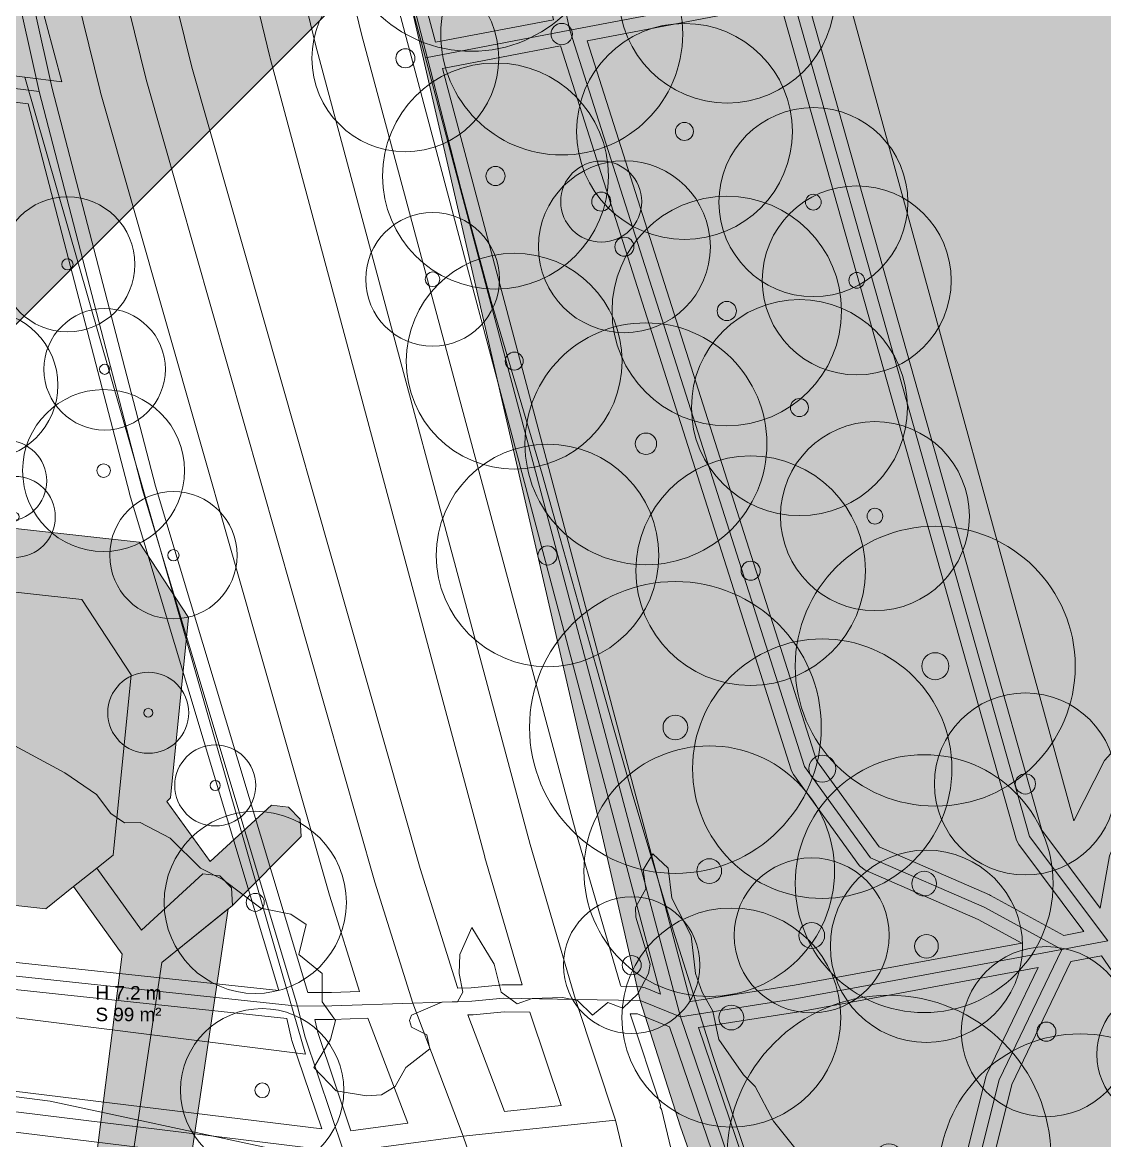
# Model space of a CAD drawing. Header units: metres. Extents: x -8 to 1190, y -11 to 1223.
# Drawn here: x 482.4 to 562.6, y 358.1 to 441 of the extents above; entities that cross this region are included whole.
import ezdxf

# ---------------------------------------------------------------- set-up
doc = ezdxf.new("R2010")
doc.units = ezdxf.units.M
doc.header["$MEASUREMENT"] = 0
for name, color, linetype, lineweight, true_color in [('TPX_BUILDING_AREAS_TEXT', 7, 'CONTINUOUS', 0, 0x000000), ('TPX_BUILDING_HEIGHTS_TEXT', 7, 'CONTINUOUS', 0, 0x000000), ('TPX_BUILDINGS', 7, 'CONTINUOUS', 0, 0x000000), ('TPX_BUILDINGS_HATCH', 7, 'CONTINUOUS', 0, 0xf0f0f0), ('TPX_BUILDINGS_SHADOWS_HATCH', 7, 'CONTINUOUS', 0, 0x000000), ('TPX_BUILDINGS_SHADOWS_OUTLINES', 7, 'CONTINUOUS', 0, 0x000000), ('TPX_CADASTRES', 7, 'CONTINUOUS', 0, 0x646464), ('TPX_CONTOUR_LINES_5M', 7, 'CONTINUOUS', 0, 0x969696), ('TPX_RAILWAYS_AXES', 7, 'CONTINUOUS', 0, 0x464646), ('TPX_ROADS_AXES', 7, 'CONTINUOUS', 0, 0x323232), ('TPX_ROADS_CONTOURS', 7, 'CONTINUOUS', 0, 0x646464), ('TPX_VEGETATION_GREEN_SPACES', 7, 'CONTINUOUS', 0, 0x58ba48), ('TPX_VEGETATION_GREEN_SPACES_HATCH', 7, 'CONTINUOUS', 0, 0x58ba48), ('TPX_VEGETATION_TREES_INDIVIDUAL', 7, 'CONTINUOUS', 0, 0x136734)]:
    doc.layers.add(name, color=color, linetype=linetype, lineweight=lineweight, true_color=true_color)
doc.styles.add('TPX_TEXTE', font='arial.ttf')

# ---------------------------------------------------------------- blocks, each defined once
blk = doc.blocks.new('TREETR009_CR096')
at = {"layer": 'TPX_VEGETATION_TREES_INDIVIDUAL'}
for radius in [9.55, 0.917]:
    blk.add_circle((0, 0, 0.036), radius, dxfattribs=at)
blk = doc.blocks.new('TREETR006_CR070')
at = {"layer": 'TPX_VEGETATION_TREES_INDIVIDUAL'}
for radius in [7, 0.583]:
    blk.add_circle((0, 0, 0.036), radius, dxfattribs=at)
blk = doc.blocks.new('TREETR007_CR064')
at = {"layer": 'TPX_VEGETATION_TREES_INDIVIDUAL'}
for radius in [6.37, 0.708]:
    blk.add_circle((0, 0, 0.036), radius, dxfattribs=at)
blk = doc.blocks.new('TREETR003_CR030')
at = {"layer": 'TPX_VEGETATION_TREES_INDIVIDUAL'}
for radius in [3, 0.333]:
    blk.add_circle((0, 0, 0.036), radius, dxfattribs=at)
blk = doc.blocks.new('TREETR005_CR061')
at = {"layer": 'TPX_VEGETATION_TREES_INDIVIDUAL'}
for radius in [6.05, 0.542]:
    blk.add_circle((0, 0, 0.036), radius, dxfattribs=at)
blk = doc.blocks.new('TREETR009_CR093')
at = {"layer": 'TPX_VEGETATION_TREES_INDIVIDUAL'}
for radius in [9.28, 0.917]:
    blk.add_circle((0, 0, 0.036), radius, dxfattribs=at)
blk = doc.blocks.new('TREETR007_CR050')
at = {"layer": 'TPX_VEGETATION_TREES_INDIVIDUAL'}
for radius in [4.97, 0.667]:
    blk.add_circle((0, 0, 0.036), radius, dxfattribs=at)
blk = doc.blocks.new('TREETR009_CR081')
at = {"layer": 'TPX_VEGETATION_TREES_INDIVIDUAL'}
for radius in [8.11, 0.917]:
    blk.add_circle((0, 0, 0.036), radius, dxfattribs=at)
blk = doc.blocks.new('TREETR007_CR085')
at = {"layer": 'TPX_VEGETATION_TREES_INDIVIDUAL'}
for radius in [8.5, 0.708]:
    blk.add_circle((0, 0, 0.036), radius, dxfattribs=at)
blk = doc.blocks.new('TREETR004_CR045')
at = {"layer": 'TPX_VEGETATION_TREES_INDIVIDUAL'}
for radius in [4.5, 0.375]:
    blk.add_circle((0, 0, 0.036), radius, dxfattribs=at)
blk = doc.blocks.new('TREETR005_CR060')
at = {"layer": 'TPX_VEGETATION_TREES_INDIVIDUAL'}
for radius in [6, 0.5]:
    blk.add_circle((0, 0, 0.036), radius, dxfattribs=at)
blk = doc.blocks.new('TREETR005_CR050')
at = {"layer": 'TPX_VEGETATION_TREES_INDIVIDUAL'}
for radius in [4.95, 0.542]:
    blk.add_circle((0, 0, 0.036), radius, dxfattribs=at)
blk = doc.blocks.new('TREETR007_CR030')
at = {"layer": 'TPX_VEGETATION_TREES_INDIVIDUAL'}
for radius in [3, 0.708]:
    blk.add_circle((0, 0, 0.036), radius, dxfattribs=at)
blk = doc.blocks.new('TREETR010_CR096')
at = {"layer": 'TPX_VEGETATION_TREES_INDIVIDUAL'}
for radius in [9.61, 1]:
    blk.add_circle((0, 0, 0.036), radius, dxfattribs=at)
blk = doc.blocks.new('TREETR009_CR071')
at = {"layer": 'TPX_VEGETATION_TREES_INDIVIDUAL'}
for radius in [7.12, 0.875]:
    blk.add_circle((0, 0, 0.036), radius, dxfattribs=at)
blk = doc.blocks.new('TREETR005_CR055')
at = {"layer": 'TPX_VEGETATION_TREES_INDIVIDUAL'}
for radius in [5.5, 0.458]:
    blk.add_circle((0, 0, 0.036), radius, dxfattribs=at)
blk = doc.blocks.new('TREETR009_CR108')
at = {"layer": 'TPX_VEGETATION_TREES_INDIVIDUAL'}
for radius in [10.81, 0.917]:
    blk.add_circle((0, 0, 0.036), radius, dxfattribs=at)
blk = doc.blocks.new('TREETR010_CR057')
at = {"layer": 'TPX_VEGETATION_TREES_INDIVIDUAL'}
for radius in [5.74, 0.958]:
    blk.add_circle((0, 0, 0.036), radius, dxfattribs=at)
blk = doc.blocks.new('TREETR010_CR120')
at = {"layer": 'TPX_VEGETATION_TREES_INDIVIDUAL'}
for radius in [12, 1]:
    blk.add_circle((0, 0, 0.036), radius, dxfattribs=at)
blk = doc.blocks.new('TREETR007_CR069')
at = {"layer": 'TPX_VEGETATION_TREES_INDIVIDUAL'}
for radius in [6.92, 0.708]:
    blk.add_circle((0, 0, 0.036), radius, dxfattribs=at)
blk = doc.blocks.new('TREETR007_CR080')
at = {"layer": 'TPX_VEGETATION_TREES_INDIVIDUAL'}
for radius in [8, 0.667]:
    blk.add_circle((0, 0, 0.036), radius, dxfattribs=at)
blk = doc.blocks.new('TREETR004_CR050')
at = {"layer": 'TPX_VEGETATION_TREES_INDIVIDUAL'}
for radius in [5, 0.417]:
    blk.add_circle((0, 0, 0.036), radius, dxfattribs=at)
blk = doc.blocks.new('TREETR010_CR104')
at = {"layer": 'TPX_VEGETATION_TREES_INDIVIDUAL'}
for radius in [10.37, 1]:
    blk.add_circle((0, 0, 0.036), radius, dxfattribs=at)
blk = doc.blocks.new('TREETR007_CR063')
at = {"layer": 'TPX_VEGETATION_TREES_INDIVIDUAL'}
for radius in [6.3, 0.708]:
    blk.add_circle((0, 0, 0.036), radius, dxfattribs=at)
blk = doc.blocks.new('TREETR004_CR030')
at = {"layer": 'TPX_VEGETATION_TREES_INDIVIDUAL'}
for radius in [3, 0.375]:
    blk.add_circle((0, 0, 0.036), radius, dxfattribs=at)
blk = doc.blocks.new('TREETR009_CR105')
at = {"layer": 'TPX_VEGETATION_TREES_INDIVIDUAL'}
for radius in [10.48, 0.917]:
    blk.add_circle((0, 0, 0.036), radius, dxfattribs=at)
blk = doc.blocks.new('TREETR008_CR090')
at = {"layer": 'TPX_VEGETATION_TREES_INDIVIDUAL'}
for radius in [8.96, 0.792]:
    blk.add_circle((0, 0, 0.036), radius, dxfattribs=at)
blk = doc.blocks.new('TREETR004_CR047')
at = {"layer": 'TPX_VEGETATION_TREES_INDIVIDUAL'}
for radius in [4.72, 0.417]:
    blk.add_circle((0, 0, 0.036), radius, dxfattribs=at)
blk = doc.blocks.new('TREETR008_CR067')
at = {"layer": 'TPX_VEGETATION_TREES_INDIVIDUAL'}
for radius in [6.74, 0.75]:
    blk.add_circle((0, 0, 0.036), radius, dxfattribs=at)
blk = doc.blocks.new('TREETR007_CR084')
at = {"layer": 'TPX_VEGETATION_TREES_INDIVIDUAL'}
for radius in [8.37, 0.708]:
    blk.add_circle((0, 0, 0.036), radius, dxfattribs=at)
blk = doc.blocks.new('TREETR007_CR068')
at = {"layer": 'TPX_VEGETATION_TREES_INDIVIDUAL'}
for radius in [6.75, 0.667]:
    blk.add_circle((0, 0, 0.036), radius, dxfattribs=at)
blk = doc.blocks.new('TREETR007_CR051')
at = {"layer": 'TPX_VEGETATION_TREES_INDIVIDUAL'}
for radius in [5.06, 0.708]:
    blk.add_circle((0, 0, 0.036), radius, dxfattribs=at)
blk = doc.blocks.new('TREETR008_CR100')
at = {"layer": 'TPX_VEGETATION_TREES_INDIVIDUAL'}
for radius in [10, 0.833]:
    blk.add_circle((0, 0, 0.036), radius, dxfattribs=at)
blk = doc.blocks.new('TREETR007_CR082')
at = {"layer": 'TPX_VEGETATION_TREES_INDIVIDUAL'}
for radius in [8.24, 0.708]:
    blk.add_circle((0, 0, 0.036), radius, dxfattribs=at)

msp = doc.modelspace()

# ---------------------------------------------------------------- hatches: boundary and pattern name
at = {"layer": 'TPX_BUILDINGS_HATCH'}
for points in [[(391.35, 393.634), (390.762, 388.386), (392.093, 386.651), (397.379, 386.068), (398.299, 386.768), (399.18, 385.768), (404.307, 385.205), (405.252, 385.98), (404.265, 387.243), (404.473, 389.283), (405.69, 390.111), (418.361, 388.772), (419.261, 387.292), (424.016, 386.734), (425.383, 387.839), (426.211, 386.48), (430.95, 385.918), (432.205, 386.985), (433.153, 385.666), (437.998, 385.094), (439.156, 385.989), (440.103, 384.854), (444.745, 384.303), (445.855, 385.037), (449.506, 384.632), (450.428, 383.641), (455.297, 383.075), (456.283, 383.86), (457.246, 382.844), (462.099, 382.274), (463.591, 383.247), (464.378, 391.154), (465.236, 392.081), (467.772, 391.805), (466.835, 382.344), (471.07, 376.76), (484.155, 375.312), (486.22, 376.961), (487.939, 378.322), (489.166, 379.29), (490.484, 392.65), (486.834, 398.233), (474.283, 399.612), (473.065, 398.496), (471.231, 400.871), (468.167, 404.844), (464.458, 404.107), (408.269, 410.281), (406.223, 413.078), (408.043, 424.968), (411.581, 427.563), (459.245, 420.956), (459.184, 421.033), (460.269, 431.91), (459.343, 432.992), (454.561, 433.59), (453.285, 432.829), (452.458, 433.854), (447.462, 434.483), (446.635, 433.609), (446.346, 430.71), (444.821, 429.763), (443.124, 429.95), (442.276, 431.246), (442.569, 434.203), (441.874, 435.179), (436.632, 435.83), (435.645, 434.976), (434.963, 436.046), (429.612, 436.717), (428.648, 436.099), (428.194, 436.889), (422.427, 437.612), (421.921, 436.837), (421.053, 437.783), (415.792, 438.441), (414.883, 437.732), (414.309, 438.632), (408.721, 439.328), (407.902, 438.675), (407.362, 439.503), (401.828, 440.188), (401.079, 439.459), (399.936, 440.433), (398.394, 440.621), (396.636, 439.056), (396.481, 437.524), (397.06, 436.383), (396.054, 435.501), (395.506, 430.631), (396.217, 429.59), (395.265, 428.549), (394.719, 423.599), (395.445, 422.493), (394.484, 421.564), (393.939, 416.683), (394.518, 415.508), (393.701, 414.59), (393.15, 409.696), (393.899, 408.492), (392.921, 407.64), (392.358, 402.651), (393.09, 401.408), (392.152, 400.785), (391.541, 395.382), (392.355, 394.377), (391.35, 393.634)], [(487.939, 378.322), (486.22, 376.961), (489.809, 371.962), (486.988, 349.64), (489.462, 349.337), (492.753, 371.344), (497.998, 375.573), (497.909, 376.864), (497.053, 377.755), (495.797, 377.896), (491.244, 373.727), (487.939, 378.322)]]:
    msp.add_hatch(color=256, dxfattribs=at).paths.add_polyline_path(points)
at = {"layer": 'TPX_BUILDINGS_SHADOWS_HATCH'}
h = msp.add_hatch(color=256, dxfattribs=at)
h.paths.add_polyline_path([(255.185, 460.968), (250.942, 456.725), (295.573, 451.369), (295.794, 451.306), (310.445, 449.491), (310.43, 449.337), (344.025, 445.177), (343.318, 438.9), (344.257, 438.787), (346.75, 438.478), (347.465, 444.826), (372.176, 441.757), (367.245, 398.041), (365.211, 380.013), (393.819, 408.621), (393.15, 409.696), (393.701, 414.59), (394.518, 415.508), (393.939, 416.683), (394.484, 421.564), (395.445, 422.493), (394.719, 423.599), (395.265, 428.549), (396.217, 429.59), (395.506, 430.631), (396.054, 435.501), (397.06, 436.383), (396.481, 437.524), (396.636, 439.056), (398.394, 440.621), (399.936, 440.433), (401.079, 439.459), (401.828, 440.188), (407.362, 439.503), (407.902, 438.675), (408.721, 439.328), (414.309, 438.632), (414.883, 437.732), (415.792, 438.441), (421.053, 437.783), (421.921, 436.837), (422.427, 437.612), (428.194, 436.889), (428.648, 436.099), (429.612, 436.717), (434.963, 436.046), (435.645, 434.976), (436.632, 435.83), (441.874, 435.179), (442.569, 434.203), (442.276, 431.246), (443.124, 429.95), (444.821, 429.763), (446.346, 430.71), (446.635, 433.609), (447.462, 434.483), (452.458, 433.854), (453.285, 432.829), (454.561, 433.59), (459.343, 432.992), (460.269, 431.91), (459.184, 421.033), (459.245, 420.956), (459.726, 420.448), (460.135, 419.992), (461.71, 419.811), (462.681, 420.661), (463.487, 419.436), (466.846, 419.066), (468.404, 420.526), (469.371, 419.201), (470.655, 417.444), (469.297, 416.191), (468.167, 404.844), (471.231, 400.871), (473.065, 398.496), (474.283, 399.612), (486.834, 398.233), (490.484, 392.65), (489.166, 379.29), (487.939, 378.322), (491.244, 373.727), (495.797, 377.896), (497.053, 377.755), (497.909, 376.864), (497.998, 375.573), (503.089, 380.664), (503, 381.955), (502.144, 382.846), (500.888, 382.987), (496.335, 378.818), (493.139, 383.262), (493.409, 383.533), (494.727, 396.893), (491.077, 402.476), (478.526, 403.854), (477.308, 402.739), (475.473, 405.114), (472.41, 409.086), (532.373, 469.049), (533.491, 480.28), (534.86, 481.649), (533.576, 483.406), (532.609, 484.732), (531.051, 483.271), (527.692, 483.641), (526.886, 484.866), (525.916, 484.016), (524.341, 484.197), (523.932, 484.653), (523.45, 485.161), (475.786, 491.769), (472.248, 489.174), (446.15, 463.076), (446.402, 465.393), (446.769, 468.84), (411.527, 473.045), (411.938, 476.695), (401.099, 478.002), (401.71, 483.479), (387.841, 485.201), (384.939, 482.299), (385.683, 488.734), (385.558, 488.751), (380.747, 489.366), (380.934, 490.994), (380.626, 491.033), (381.263, 496.544), (381.476, 496.756), (382.244, 503.393), (389.173, 510.322), (389.945, 517.017), (390.299, 517.371), (390.964, 523.132), (390.779, 523.156), (391.483, 529.202), (390.276, 529.355), (381.084, 530.525), (381.477, 534.111), (362.601, 536.401), (359.378, 536.791), (353.592, 531.005), (352.627, 531.122), (353.328, 537.522), (347.18, 538.266), (347.288, 539.218), (326.359, 541.745), (324.787, 540.173), (303.267, 542.769), (301.536, 541.037), (301.787, 543.274), (300.769, 544.196), (272.632, 547.665), (271.719, 546.828), (258.567, 533.676), (259.48, 534.513), (287.616, 531.044), (288.635, 530.122), (287.707, 521.86), (284.427, 522.26), (283.827, 516.917), (264.981, 519.251), (264.773, 517.396), (276.507, 515.939), (276.303, 514.142), (277.864, 514.821), (282.546, 514.245), (281.796, 507.567), (282.097, 507.534), (280.376, 492.192), (277.884, 492.502), (277.828, 491.936), (279.036, 491.047), (278.916, 489.949), (278.022, 488.702), (277.976, 488.277), (278.659, 487.207), (278.506, 485.882), (277.351, 485.012), (262.629, 486.799), (261.963, 480.934), (255.031, 481.792), (253.05, 479.811), (283.373, 475.903), (284.377, 475.771), (284.715, 478.647), (286.961, 478.36), (287.341, 481.568), (286.018, 481.739), (286.754, 487.965), (286.294, 488.018), (285.399, 489.257), (285.679, 491.647), (287.186, 492.67), (287.475, 495.131), (288.332, 496.059), (288.56, 497.977), (298.965, 496.644), (298.33, 491.27), (299.431, 489.85), (299.205, 487.921), (297.823, 486.628), (297.087, 480.402), (295.718, 480.585), (295.352, 477.461), (298.583, 477.049), (298.427, 475.666), (307.874, 474.453), (308.06, 476.039), (307.145, 476.157), (307.901, 482.446), (299.217, 483.562), (300.284, 492.513), (328.335, 488.932), (328.171, 487.547), (334.525, 486.744), (333.2, 475.604), (336.777, 475.147), (337.45, 480.875), (340.949, 480.423), (341.366, 483.985), (344.938, 483.515), (344.569, 480.367), (347.481, 479.995), (348.983, 479.797), (348.622, 481.035), (349.145, 485.497), (355.38, 484.689), (354.848, 480.225), (353.965, 479.004), (355.494, 478.801), (354.898, 473.735), (362.063, 472.813), (362.44, 476.216), (370.275, 475.267), (370.913, 480.814), (355.721, 482.732), (356.614, 490.48), (365.691, 489.341), (366.544, 496.713), (367.142, 501.881), (368.341, 501.726), (369.113, 508.421), (368.101, 508.551), (368.756, 514.24), (368.765, 514.311), (369.486, 520.603), (380.164, 519.243), (381.371, 519.091), (380.64, 512.808), (379.975, 507.047), (379.203, 500.352), (378.435, 493.715), (377.752, 487.812), (376.861, 480.053), (376.985, 480.037), (374.238, 456.271), (368.168, 457.038), (360.415, 458.04), (360.522, 458.974), (353.279, 459.971), (353.191, 459.248), (345.165, 460.278), (338.681, 461.12), (338.904, 463.059), (331.817, 463.977), (325.463, 464.781), (325.241, 462.876), (297.33, 466.444), (282.144, 468.406), (272.614, 458.876), (255.185, 460.968)])
h.paths.add_polyline_path([(286.966, 508.935), (287.077, 509.928), (289.125, 528.627), (311.208, 525.963), (311.598, 525.917), (311.722, 527.108), (338.476, 523.878), (338.796, 523.838), (345.817, 522.989), (367.009, 520.445), (365.802, 509.424), (362.311, 509.844), (361.009, 508.064), (359.096, 508.291), (358.829, 505.881), (360.813, 505.647), (360.628, 503.946), (362.027, 503.782), (361.978, 503.333), (365.096, 502.963), (364.147, 494.316), (358.63, 494.982), (357.088, 493.439), (357.24, 494.744), (357.602, 495.106), (342.746, 496.899), (342.811, 497.536), (337.466, 498.185), (338.519, 507.743), (339.341, 507.649), (339.839, 512.185), (337.544, 512.461), (337.755, 514.341), (330.009, 515.276), (329.92, 515.289), (329.807, 514.273), (328.866, 505.628), (336.382, 504.719), (336.693, 504.677), (335.615, 494.826), (308.549, 498.099), (308.619, 498.713), (309.44, 506.225), (308.197, 506.376), (298.168, 507.585), (289.062, 498.478), (288.317, 498.574), (288.3, 498.601), (288.346, 499.026), (289.24, 500.273), (289.336, 501.152), (294.801, 506.617), (294.953, 507.972), (286.966, 508.935)], flags=16)
h.paths.add_polyline_path([(398.408, 452.5), (400.407, 470.969), (443.728, 465.799), (443.361, 462.353), (441.729, 447.331), (431.612, 448.538), (425.122, 442.047), (420.035, 442.684), (419.126, 441.974), (418.552, 442.875), (412.963, 443.571), (412.144, 442.917), (411.605, 443.745), (408.268, 444.159), (409.066, 451.228), (398.408, 452.5)], flags=16)
h.paths.add_polyline_path([(448.812, 446.285), (451.377, 467.902), (475.171, 464.814), (480.789, 442.123), (448.812, 446.285)], flags=16)
msp.add_hatch(color=256, dxfattribs=at).paths.add_polyline_path([(492.753, 371.344), (489.462, 349.337), (492.563, 345.535), (494.852, 345.246), (496.001, 343.952), (497.467, 345.184), (505.131, 344.229), (506.144, 342.708), (505.561, 337.622), (504.522, 336.698), (505.341, 335.672), (504.75, 330.584), (503.781, 329.654), (504.591, 328.556), (504.021, 323.6), (508.263, 327.842), (508.834, 332.798), (508.04, 333.874), (508.993, 334.827), (509.584, 339.914), (508.816, 340.877), (509.804, 341.865), (510.387, 346.95), (509.374, 348.472), (501.71, 349.426), (500.244, 348.195), (499.095, 349.489), (496.805, 349.777), (493.705, 353.58), (494.553, 354.429), (497.677, 375.314), (492.753, 371.344)])
at = {"layer": 'TPX_VEGETATION_GREEN_SPACES_HATCH'}
for points in [[(485.173, 658.837), (480.981, 606.952), (485.167, 598.365), (487.725, 560.649), (493.856, 524.317), (498.035, 499.549), (528.201, 368.53), (531.195, 359.156), (533.69, 352.08), (538.489, 339.657), (542.119, 330.651), (546.853, 319.777), (550.395, 311.659), (553.18, 305.838), (553.531, 304.528), (553.618, 302.006), (553.863, 300.567), (556.085, 296.511), (556.977, 295.065), (558.346, 293.788), (560.241, 292.981), (561.844, 292.864), (563.773, 293.227), (629.441, 305.319), (630.793, 305.097), (633.016, 304.286), (634.165, 304.2), (637.276, 304.842), (641.847, 305.759), (641.278, 308.939), (640.788, 311.712), (640.143, 315.322), (638.409, 325.707), (627.556, 383.883), (627.183, 385.866), (577.651, 647.804), (577.744, 650.22), (579.371, 655.298), (579.386, 657.35), (577.829, 665.084), (569.476, 709.592), (560.894, 753.355), (558.081, 754.878), (556.945, 755.497), (556.364, 755.808), (540.32, 763.566), (542.605, 759.353), (546.753, 750.964), (549.634, 742.691), (551.15, 735.131), (551.954, 725.298), (551.369, 716.461), (550.268, 708.825), (548.186, 701.591), (545.577, 694.727), (541.153, 686.802), (534.654, 679.93), (527.543, 674.306), (520.372, 670.141), (513.716, 667.444), (507.252, 666.011), (499.567, 665.12), (492.259, 665.226), (489.727, 665.63), (487.349, 666.001), (484.3, 666.26), (483.235, 666.251), (482.623, 665.634), (482.382, 664.174), (482.317, 663.388), (482.776, 661.919), (485.173, 658.837)], [(535.029, 490.909), (530.335, 491.206), (560.321, 381.836), (562.601, 386.297), (565.79, 389.823), (569.145, 392.248), (573.262, 394.392), (576.521, 395.253), (579.977, 395.274), (583.629, 394.501), (587.432, 393.051), (591.999, 390.917), (571.172, 499.202), (563.436, 494.8), (557.519, 492.473), (552.003, 491.402), (546.594, 490.828), (540.375, 490.766), (535.029, 490.909)]]:
    msp.add_hatch(color=256, dxfattribs=at).paths.add_polyline_path(points)

# ---------------------------------------------------------------- linework, layer by layer
at = {"layer": 'TPX_BUILDINGS', "elevation": 0.042}
msp.add_lwpolyline([(471.07, 376.76), (484.155, 375.312), (486.22, 376.961), (487.939, 378.322), (489.166, 379.29), (490.484, 392.65), (486.834, 398.233), (474.283, 399.612)], dxfattribs=at)
msp.add_lwpolyline([(487.939, 378.322), (486.22, 376.961), (489.809, 371.962), (486.988, 349.64), (489.462, 349.337), (492.753, 371.344), (497.998, 375.573), (497.909, 376.864), (497.053, 377.755), (495.797, 377.896), (491.244, 373.727)], close=True, dxfattribs=at)
at = {"layer": 'TPX_BUILDINGS_SHADOWS_OUTLINES', "elevation": 0.039}
for points in [[(472.41, 409.086), (532.373, 469.049), (533.491, 480.28), (534.86, 481.649), (533.576, 483.406), (532.609, 484.732), (531.051, 483.271), (527.692, 483.641), (526.886, 484.866), (525.916, 484.016), (524.341, 484.197), (523.932, 484.653), (523.45, 485.161), (475.786, 491.769)], [(474.283, 399.612), (486.834, 398.233), (490.484, 392.65), (489.166, 379.29), (487.939, 378.322), (491.244, 373.727), (495.797, 377.896), (497.053, 377.755), (497.909, 376.864), (497.998, 375.573), (503.089, 380.664), (503, 381.955), (502.144, 382.846), (500.888, 382.987), (496.335, 378.818), (493.139, 383.262), (493.409, 383.533), (494.727, 396.893), (491.077, 402.476), (478.526, 403.854)], [(494.553, 354.429), (497.677, 375.314), (492.753, 371.344), (489.462, 349.337)]]:
    msp.add_lwpolyline(points, dxfattribs=at)
at = {"layer": 'TPX_CADASTRES', "elevation": 0.024}
for points in [[(400.616, 518.416), (393.867, 448.092), (482.607, 436.921), (485.357, 436.574), (483.078, 445.099), (478.163, 464.492), (475.089, 476.313), (467.627, 505.179), (462.316, 525.877), (460.386, 540.726), (457.242, 564.905), (455.415, 578.964), (455.169, 588.255), (455.902, 603.412), (456.208, 607.043), (457.672, 624.448), (461.088, 665.043), (419.325, 670.311), (413.261, 619.815), (411.737, 607.122), (411.215, 602.653), (410.004, 592.295), (402.077, 534.14)], [(384.77, 387.991), (383.836, 379.577), (503.394, 364.539), (500.764, 373.696), (482.607, 436.921), (393.867, 448.092), (391.471, 448.394)]]:
    msp.add_lwpolyline(points, close=True, dxfattribs=at)
msp.add_lwpolyline([(509.707, 448.89), (512.628, 437.551), (514.916, 428.669), (517.16, 420.314), (519.425, 412.631), (520.938, 407.504), (522.275, 402.745), (523.607, 398.01), (524.938, 393.274), (526.266, 388.548), (527.606, 383.872), (528.99, 379.263), (530.65, 373.732), (532.465, 367.948), (533.612, 364.381), (537.278, 353.472)], dxfattribs=at)
at = {"layer": 'TPX_CONTOUR_LINES_5M', "elevation": 0.048}
msp.add_lwpolyline([(542.698, 353.796), (538.084, 359.596), (536.718, 362.162), (535.849, 363.023), (534.025, 365.647), (533.587, 367.739), (532.779, 369.133), (532.298, 370.527), (531.979, 373.316), (530.544, 376.104), (530.261, 378.322), (529.144, 379.388), (528.414, 378.196), (528.605, 376.801), (527.858, 375.407), (527.882, 374.71), (528.936, 371.224), (528.805, 370.527), (528.026, 369.028), (526.909, 367.946), (525.791, 368.372), (524.674, 367.448), (523.556, 368.524), (522.439, 368.74), (520.204, 368.663), (519.086, 368.281), (517.892, 369.133), (517.39, 371.224), (515.733, 373.937), (514.831, 371.922), (514.79, 370.527), (515.048, 369.133), (514.666, 368.436), (513.498, 368.397), (511.263, 367.435), (511.1, 367.042), (511.263, 366.546), (512.381, 365.97), (512.608, 364.95), (510.843, 363.556), (510.039, 362.162), (509.028, 361.549), (507.911, 361.471), (505.676, 361.822), (504.032, 363.556), (505.258, 365.647), (505.619, 367.042), (504.649, 368.436), (504.645, 370.527), (502.907, 371.922), (503.441, 374.147), (502.323, 374.932), (500.088, 375.354), (497.288, 377.499), (495.618, 378.316), (493.383, 380.549), (491.148, 381.705), (489.99, 381.681), (488.97, 382.379), (487.92, 383.773), (485.561, 385.392), (479.973, 388.409)], dxfattribs=at)
at = {"layer": 'TPX_RAILWAYS_AXES', "elevation": 0.033}
msp.add_lwpolyline([(712.047, 0), (679.221, 46.154), (658.914, 77.567), (536.289, 325.582), (526.845, 339.707), (514.346, 350.649), (500.354, 357.66), (484.492, 361.065), (461.29, 364.051), (308.191, 383.288), (89.212, 410.008), (72.721, 412.104), (54.838, 414.7), (37.816, 417.913), (0, 425.6)], dxfattribs=at)
at = {"layer": 'TPX_ROADS_AXES', "elevation": 0.03}
for points in [[(381.975, 380.997), (502.822, 368.115), (491.327, 406.347), (483.663, 435.85), (476.23, 469.16), (472.922, 483.88), (471.403, 490.323), (470.117, 495.773), (466.172, 512.76), (462.73, 527.609), (458.949, 569.421), (456.691, 594.331), (457.381, 609.441)], [(526.382, 359.666), (523.404, 368.607), (520.06, 380.085), (504.171, 439.248), (492.319, 488.155), (491.145, 493.206), (489.589, 499.951), (485.717, 516.92), (482.666, 532.414), (480.617, 545.337), (479.73, 553.367), (476.769, 579.469), (476.293, 586.894), (475.601, 597.639), (475.515, 607.642)], [(561.844, 292.864), (561.216, 294.212), (559.845, 297.18), (556.622, 304.129), (556.139, 305.189), (543.775, 332.537), (539.942, 342.692), (536.196, 352.591), (531.181, 367.323), (512.302, 438.358), (498.754, 489.017), (495.972, 500.34), (492.672, 515.465), (491.028, 523.166), (486.368, 554.357), (484.414, 577.647), (482.973, 601.829)], [(465.045, 596.657), (465.707, 578.184), (467.615, 557.426), (469.48, 538.384), (471.355, 525.466), (473.784, 511.954), (475.082, 505.609), (476.696, 497.704), (478.366, 490.549), (479.536, 485.555), (491.587, 436.752), (508.535, 377.298), (511.347, 368.33), (515.094, 358.466)], [(551.827, 350.823), (554.784, 362.636), (559.426, 372.304), (553.677, 375.436), (545.256, 379.088), (540.363, 385.851), (522.981, 440.393), (512.549, 487.218), (502.083, 517.362)], [(523.579, 499.083), (539.3, 443.517), (557.045, 380.683), (562.842, 372.936), (559.426, 372.304), (539.793, 368.663)], [(390.593, 447.412), (483.663, 435.85)], [(539.3, 443.517), (522.981, 440.393), (512.302, 438.358)], [(502.822, 368.115), (505.359, 368.126), (511.347, 368.33), (515.732, 368.466), (518.071, 368.696), (523.404, 368.607), (528.201, 368.53), (531.181, 367.323)], [(539.793, 368.663), (531.181, 367.323)], [(536.196, 352.591), (533.69, 352.08), (528.463, 350.917), (524.679, 350.094), (522.628, 349.265), (518.433, 348.724), (512.679, 347.966), (509.972, 348.639), (507.966, 352.182), (506.242, 357.299), (503.347, 365.891), (502.822, 368.115)], [(453.984, 363.709), (506.242, 357.299), (515.094, 358.466)], [(515.094, 358.466), (526.382, 359.666)], [(556.919, 285.235), (552.349, 294.721), (547.881, 303.99), (543.083, 314.296), (539.262, 322.797), (533.852, 335.951), (529.981, 346.269), (528.463, 350.917), (526.382, 359.666)], [(515.094, 358.466), (518.433, 348.724), (527.506, 326.606), (527.754, 326.067), (540.064, 299.166), (544.064, 290.823), (548.717, 281.46)]]:
    msp.add_lwpolyline(points, dxfattribs=at)
at = {"layer": 'TPX_ROADS_CONTOURS', "elevation": 0.027}
for points in [[(493.866, 514.685), (501.425, 516.209), (511.586, 486.945), (521.78, 441.182), (513.028, 439.514), (499.723, 489.265), (496.946, 500.566)], [(524.836, 498.313), (573.743, 508.025), (582.911, 451.871), (582.915, 451.848), (594.53, 389.736), (593.872, 382.358), (593.055, 383.955), (592.824, 384.251), (588.948, 387.652), (588.555, 387.864), (583.618, 389.232), (583.357, 389.268), (576.779, 389.304), (576.444, 389.249), (571.312, 387.463), (571.059, 387.332), (566.926, 384.378), (566.722, 384.184), (563.17, 379.675), (562.972, 379.235), (562.268, 375.372), (557.957, 381.134), (540.263, 443.788)], [(496.069, 487.544), (497.271, 487.671), (497.383, 487.689), (498.036, 487.834), (511.336, 438.1), (529.7, 369.002), (528.577, 369.457), (528.217, 369.53), (526.778, 369.553), (526.746, 369.65), (523.431, 381.029), (507.563, 440.115)], [(483.147, 485.53), (484.418, 485.887), (486.799, 486.56), (489.046, 486.8), (500.77, 438.424), (500.791, 438.341), (516.68, 379.178), (516.7, 379.106), (519.448, 369.673), (518.088, 369.696), (517.973, 369.691), (515.667, 369.465), (514.672, 369.434), (514.656, 369.476), (511.888, 378.302), (494.97, 437.652)], [(474.123, 483.097), (475.155, 483.3), (475.231, 483.318), (476.402, 483.644), (488.189, 435.913), (488.221, 435.793), (505.169, 376.339), (505.195, 376.251), (507.407, 369.196), (505.34, 369.126), (503.565, 369.118), (492.29, 406.616), (484.635, 436.085), (477.206, 469.378)], [(383.098, 381.883), (391.457, 446.297), (482.866, 434.942), (490.359, 406.095), (490.369, 406.059), (501.431, 369.269)], [(524.276, 439.623), (538.587, 442.362), (556.083, 380.412), (556.245, 380.084), (561.076, 373.626), (559.593, 373.352), (554.155, 376.314), (554.075, 376.353), (545.905, 379.896), (541.267, 386.308)], [(513.545, 437.577), (522.297, 439.245), (539.41, 385.548), (539.553, 385.265), (544.446, 378.502), (544.858, 378.171), (553.238, 374.536), (556.474, 372.773), (539.625, 369.649), (531.916, 368.449)], [(381.782, 373.563), (382.314, 378.437), (382.716, 379.913), (502.011, 367.195), (502.373, 365.661), (502.399, 365.572), (504.61, 359.01), (454.166, 365.198), (454.156, 365.199)], [(552.859, 350.827), (555.729, 362.295), (560.108, 371.413), (562.385, 371.835), (565.492, 367.31), (565.816, 367.01), (570.462, 364.32), (570.696, 364.222), (575.082, 363.008), (580.574, 342.414), (571.472, 339.348), (563.854, 337.403), (562.621, 337.164), (559.812, 347.898), (559.349, 348.508), (558.591, 348.612), (553.762, 347.348)], [(532.511, 366.518), (539.947, 367.675), (539.975, 367.68), (557.672, 370.961), (553.882, 363.069), (553.814, 362.879), (550.857, 351.065), (550.893, 350.818), (550.859, 350.571), (551.827, 346.842), (540.559, 343.888), (537.137, 352.929)], [(504.084, 367.12), (505.393, 367.127), (508.03, 367.216), (508.075, 367.087), (510.981, 359.437), (506.764, 358.881), (504.309, 366.166)], [(515.423, 367.456), (515.829, 367.471), (518.112, 367.695), (520.034, 367.663), (520.084, 367.501), (522.334, 360.744), (518.142, 360.298)], [(527.448, 367.542), (527.998, 367.533), (530.381, 366.568), (534.883, 353.344), (533.491, 353.06), (531.648, 352.65), (529.787, 360.476), (529.691, 360.609), (529.703, 360.773)], [(454.712, 356.7), (455.306, 362.036), (505.672, 355.858), (507.018, 351.863), (507.095, 351.689), (508.118, 349.884), (458.62, 356.202), (456.552, 356.463)]]:
    msp.add_lwpolyline(points, close=True, dxfattribs=at)
at = {"layer": 'TPX_VEGETATION_GREEN_SPACES', "elevation": 0.003}
msp.add_lwpolyline([(482.317, 663.388), (482.776, 661.919), (485.173, 658.837), (480.981, 606.952), (485.167, 598.365), (487.725, 560.649), (493.856, 524.317), (498.035, 499.549), (528.201, 368.53), (531.195, 359.156), (533.69, 352.08), (538.489, 339.657), (542.119, 330.651), (546.853, 319.777), (550.395, 311.659), (553.18, 305.838), (553.531, 304.528), (553.618, 302.006), (553.863, 300.567), (556.085, 296.511)], dxfattribs=at)
msp.add_lwpolyline([(535.029, 490.909), (530.335, 491.206), (560.321, 381.836), (562.601, 386.297), (565.79, 389.823), (569.145, 392.248), (573.262, 394.392), (576.521, 395.253), (579.977, 395.274), (583.629, 394.501), (587.432, 393.051), (591.999, 390.917), (571.172, 499.202), (563.436, 494.8), (557.519, 492.473), (552.003, 491.402), (546.594, 490.828), (540.375, 490.766)], close=True, dxfattribs=at)

# ---------------------------------------------------------------- block references
at = {"layer": 'TPX_VEGETATION_TREES_INDIVIDUAL'}
for name, p in [('TREETR008_CR100', (515.712, 448.84, 0.036)), ('TREETR007_CR080', (534.639, 443.007, 0.036)), ('TREETR008_CR090', (522.388, 440.118, 0.036)), ('TREETR007_CR069', (510.803, 438.322, 0.036)), ('TREETR007_CR080', (531.479, 432.902, 0.036)), ('TREETR007_CR084', (517.478, 429.6, 0.036)), ('TREETR006_CR070', (541.028, 427.665, 0.036)), ('TREETR007_CR064', (527.027, 424.363, 0.036)), ('TREETR007_CR030', (525.315, 427.704, 0.036)), ('TREETR006_CR070', (544.242, 421.871, 0.036)), ('TREETR004_CR050', (485.766, 423.057, 0.036)), ('TREETR007_CR085', (534.616, 419.601, 0.036)), ('TREETR005_CR050', (512.816, 421.948, 0.036)), ('TREETR007_CR080', (518.865, 415.886, 0.036)), ('TREETR007_CR080', (539.998, 412.446, 0.036)), ('TREETR005_CR055', (479.563, 414.106, 0.036)), ('TREETR004_CR045', (488.523, 415.283, 0.036)), ('TREETR008_CR090', (528.622, 409.763, 0.036)), ('TREETR005_CR060', (488.446, 407.777, 0.036)), ('TREETR006_CR070', (545.59, 404.404, 0.036)), ('TREETR003_CR030', (481.236, 407.013, 0.036)), ('TREETR007_CR082', (521.335, 401.493, 0.036)), ('TREETR007_CR085', (536.382, 400.361, 0.036)), ('TREETR003_CR030', (481.864, 404.353, 0.036)), ('TREETR004_CR047', (493.619, 401.509, 0.036)), ('TREETR010_CR104', (550.058, 393.29, 0.036)), ('TREETR009_CR108', (530.807, 388.75, 0.036)), ('TREETR010_CR096', (541.687, 385.7, 0.036)), ('TREETR003_CR030', (491.753, 389.836, 0.036)), ('TREETR008_CR067', (556.734, 384.568, 0.036)), ('TREETR004_CR030', (496.717, 384.455, 0.036)), ('TREETR009_CR093', (533.316, 378.109, 0.036)), ('TREETR009_CR096', (549.238, 377.184, 0.036)), ('TREETR007_CR068', (499.683, 375.794, 0.036)), ('TREETR009_CR071', (549.408, 372.544, 0.036)), ('TREETR010_CR057', (540.905, 373.347, 0.036)), ('TREETR007_CR051', (527.57, 371.138, 0.036)), ('TREETR009_CR081', (534.95, 367.262, 0.036)), ('TREETR007_CR063', (558.291, 366.215, 0.036)), ('TREETR007_CR050', (567.003, 364.525, 0.036)), ('TREETR010_CR120', (546.628, 356.912, 0.036)), ('TREETR005_CR061', (500.194, 361.874, 0.036)), ('TREETR009_CR105', (560.8, 355.574, 0.036))]:
    msp.add_blockref(name, p, dxfattribs=at)

# ---------------------------------------------------------------- texts
at = {"layer": 'TPX_BUILDING_AREAS_TEXT', "style": 'TPX_TEXTE'}
msp.add_text('S 99 m²', height=1, dxfattribs=at).set_placement((487.846, 366.993, 0.045))
at = {"layer": 'TPX_BUILDING_HEIGHTS_TEXT', "style": 'TPX_TEXTE'}
msp.add_text('H 7.2 m', height=1, dxfattribs=at).set_placement((487.846, 368.593, 0.045))

doc.saveas('drawing.dxf')
